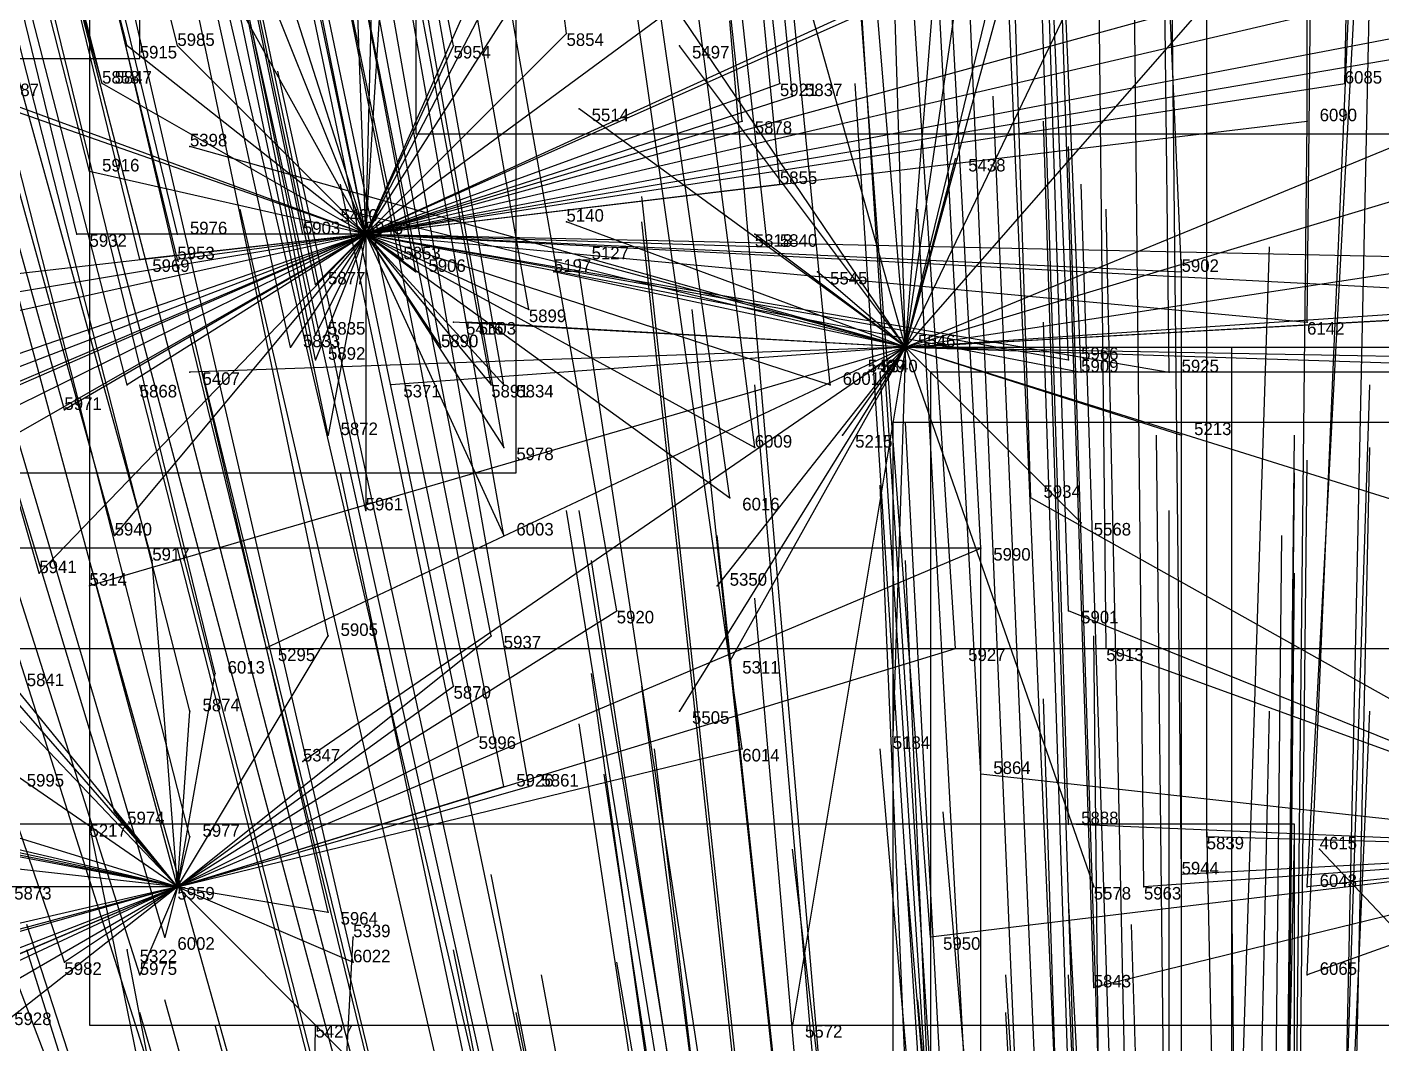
# Model space of a CAD drawing. Extents: x -0.5 to 0.59, y -0.5 to 0.59.
# Drawn here: x -0.094 to 0.014, y 0.2765 to 0.3575 of the extents above; entities that cross this region are included whole.
import ezdxf

# ---------------------------------------------------------------- set-up
doc = ezdxf.new("R2010")
doc.units = 0
for name, color, linetype in [('Clients', 3, 'CONTINUOUS'), ('Facilities', 3, 'CONTINUOUS'), ('Facilities_lines', 3, 'CONTINUOUS'), ('Min_max_boxes', 1, 'CONTINUOUS'), ('Normals', 1, 'CONTINUOUS'), ('Source_points', 5, 'CONTINUOUS'), ('Text', 3, 'CONTINUOUS')]:
    doc.layers.add(name, color=color, linetype=linetype)

msp = doc.modelspace()

# ---------------------------------------------------------------- linework, layer by layer
at = {"layer": 'Clients', "color": 5}
for p in [(-0.051, 0.357, -0.901), (-0.086, 0.356, -0.915), (-0.082, 0.356, -0.914), (-0.06, 0.356, -0.903), (-0.042, 0.356, -1.25), (-0.088, 0.353, -0.91), (-0.088, 0.353, -0.911), (-0.034, 0.353, -0.886), (0.011, 0.353, -0.884), (-0.033, 0.352, -0.884), (-0.05, 0.351, -1.25), (-0.037, 0.35, -0.88), (0.008, 0.35, -0.876), (-0.081, 0.348, -1.25), (-0.02, 0.347, -1.25), (-0.089, 0.346, -0.894), (-0.034, 0.345, -0.868), (-0.069, 0.343, -1.25), (-0.051, 0.342, -1.25), (-0.09, 0.341, -0.88), (-0.082, 0.341, -0.878), (-0.072, 0.341, -0.871), (-0.036, 0.341, -1.25), (-0.035, 0.34, -0.855), (-0.085, 0.339, -0.873), (-0.082, 0.339, -0.873), (-0.064, 0.339, -0.863), (-0.05, 0.339, -1.25), (-0.063, 0.338, -0.86), (-0.052, 0.338, -1.25), (-0.031, 0.338, -1.25), (-0.002, 0.338, -0.845), (-0.071, 0.337, -0.862), (-0.054, 0.335, -0.848), (-0.06, 0.334, -1.25), (-0.059, 0.334, -1.25), (0.008, 0.334, -0.834), (-0.071, 0.333, -0.852), (-0.073, 0.332, -0.851), (-0.061, 0.332, -0.844), (-0.071, 0.331, -0.847), (-0.011, 0.331, -0.828), (-0.081, 0.33, -1.25), (-0.027, 0.33, -1.25), (-0.026, 0.33, -1.25), (-0.01, 0.33, -0.826), (-0.003, 0.33, -0.825), (-0.086, 0.329, -0.849), (-0.065, 0.329, -1.25), (-0.057, 0.329, -0.835), (-0.056, 0.329, -0.833), (-0.03, 0.329, -0.826), (-0.091, 0.327, -0.85), (-0.07, 0.325, -0.832), (-0.029, 0.325, -1.25), (-0.002, 0.325, -1.25), (-0.056, 0.324, -0.821), (-0.036, 0.324, -0.815), (-0.038, 0.32, -0.805), (-0.014, 0.32, -0.801), (-0.067, 0.319, -0.816), (-0.01, 0.318, -1.25), (-0.087, 0.317, -0.823), (-0.056, 0.317, -0.805), (-0.018, 0.316, -0.79), (-0.084, 0.315, -0.816), (-0.093, 0.314, -0.82), (-0.089, 0.313, -1.25), (-0.039, 0.313, -1.25), (-0.047, 0.311, -0.786), (-0.011, 0.311, -0.777), (-0.07, 0.309, -0.793), (-0.057, 0.309, -0.785), (-0.075, 0.308, -1.25), (-0.02, 0.308, -0.771), (-0.008, 0.308, -0.77), (-0.038, 0.307, -1.25), (-0.079, 0.306, -0.791), (-0.06, 0.305, -0.777), (-0.081, 0.303, -0.785), (-0.042, 0.303, -1.25), (-0.058, 0.301, -0.767), (-0.025, 0.301, -1.25), (-0.072, 0.299, -1.25), (-0.037, 0.3, -0.755), (-0.018, 0.298, -0.748), (-0.056, 0.297, -0.756), (-0.054, 0.297, -0.755), (-0.087, 0.295, -0.768), (-0.089, 0.294, -1.25), (-0.011, 0.294, -0.736), (-0.081, 0.293, -0.76), (0, 0.293, -0.732), (0.009, 0.292, -1.25), (-0.002, 0.29, -0.725), (-0.009, 0.289, -1.25), (-0.005, 0.289, -0.722), (0.008, 0.289, -0.724), (-0.07, 0.287, -0.738), (-0.083, 0.285, -0.741), (-0.068, 0.285, -1.25), (-0.022, 0.285, -0.714), (-0.086, 0.284, -1.25), (-0.091, 0.283, -0.743), (-0.068, 0.283, -0.728), (-0.085, 0.282, -0.737), (0.008, 0.282, -0.706), (-0.009, 0.281, -0.703), (-0.071, 0.278, -1.25), (-0.033, 0.278, -1.25)]:
    msp.add_point(p, dxfattribs=at)
at = {"layer": 'Facilities', "color": 3}
for p in [(-0.067, 0.341, -0.87), (-0.024, 0.332, -1.25), (-0.082, 0.289, -0.751)]:
    msp.add_point(p, dxfattribs=at)
at = {"layer": 'Facilities_lines', "color": 3}
for p, q in [((-0.024, 0.332, -1.25), (-0.026, 0.397, -1.25)), ((-0.024, 0.332, -1.25), (-0.019, 0.394, -1.25)), ((-0.024, 0.332, -1.25), (-0.04, 0.389, -1.25)), ((-0.024, 0.332, -1.25), (-0.001, 0.38, -1.25)), ((-0.067, 0.341, -0.87), (-0.066, 0.379, -0.961)), ((-0.067, 0.341, -0.87), (-0.065, 0.372, -0.945)), ((-0.024, 0.332, -1.25), (-0.013, 0.372, -1.25)), ((-0.067, 0.341, -0.87), (-0.073, 0.371, -0.946)), ((-0.067, 0.341, -0.87), (-0.068, 0.369, -0.937)), ((-0.067, 0.341, -0.87), (-0.029, 0.369, -0.925)), ((-0.024, 0.332, -1.25), (-0.015, 0.369, -1.25)), ((-0.067, 0.341, -0.87), (-0.082, 0.368, -0.943)), ((-0.024, 0.332, -1.25), (-0.027, 0.368, -1.25)), ((-0.067, 0.341, -0.87), (-0.051, 0.366, -0.924)), ((-0.024, 0.332, -1.25), (-0.047, 0.366, -1.25)), ((-0.024, 0.332, -1.25), (-0.019, 0.366, -1.25)), ((-0.067, 0.341, -0.87), (-0.055, 0.364, -0.921)), ((-0.024, 0.332, -1.25), (0.004, 0.364, -1.25)), ((-0.067, 0.341, -0.87), (-0.074, 0.363, -0.927)), ((-0.067, 0.341, -0.87), (0.013, 0.363, -0.909)), ((-0.067, 0.341, -0.87), (-0.021, 0.362, -0.908)), ((-0.067, 0.341, -0.87), (-0.075, 0.361, -0.922)), ((-0.067, 0.341, -0.87), (-0.022, 0.361, -0.904)), ((-0.067, 0.341, -0.87), (0.019, 0.361, -0.903)), ((-0.067, 0.341, -0.87), (-0.059, 0.359, -0.909)), ((-0.067, 0.341, -0.87), (0.022, 0.358, -0.897)), ((-0.067, 0.341, -0.87), (-0.051, 0.357, -0.901)), ((-0.067, 0.341, -0.87), (-0.086, 0.356, -0.915)), ((-0.067, 0.341, -0.87), (-0.082, 0.356, -0.914)), ((-0.067, 0.341, -0.87), (-0.06, 0.356, -0.903)), ((-0.067, 0.341, -0.87), (0.021, 0.356, -0.891)), ((-0.024, 0.332, -1.25), (-0.042, 0.356, -1.25)), ((-0.067, 0.341, -0.87), (-0.107, 0.355, -0.927)), ((-0.067, 0.341, -0.87), (-0.088, 0.353, -0.91)), ((-0.067, 0.341, -0.87), (-0.088, 0.353, -0.911)), ((-0.067, 0.341, -0.87), (-0.034, 0.353, -0.886)), ((-0.067, 0.341, -0.87), (0.011, 0.353, -0.884)), ((-0.024, 0.332, -1.25), (0.027, 0.353, -1.25)), ((-0.024, 0.332, -1.25), (0.046, 0.353, -1.25)), ((-0.067, 0.341, -0.87), (-0.097, 0.352, -0.913)), ((-0.067, 0.341, -0.87), (-0.033, 0.352, -0.884)), ((-0.024, 0.332, -1.25), (-0.05, 0.351, -1.25)), ((-0.067, 0.341, -0.87), (-0.037, 0.35, -0.88)), ((-0.067, 0.341, -0.87), (0.008, 0.35, -0.876)), ((-0.024, 0.332, -1.25), (-0.081, 0.348, -1.25)), ((-0.024, 0.332, -1.25), (-0.02, 0.347, -1.25)), ((-0.067, 0.341, -0.87), (-0.089, 0.346, -0.894)), ((-0.067, 0.341, -0.87), (-0.034, 0.345, -0.868)), ((-0.024, 0.332, -1.25), (-0.069, 0.343, -1.25)), ((-0.024, 0.332, -1.25), (-0.051, 0.342, -1.25)), ((-0.067, 0.341, -0.87), (-0.135, 0.326, -0.882)), ((-0.067, 0.341, -0.87), (-0.134, 0.308, -0.84)), ((-0.067, 0.341, -0.87), (-0.133, 0.33, -0.889)), ((-0.067, 0.341, -0.87), (-0.125, 0.321, -0.862)), ((-0.067, 0.341, -0.87), (-0.114, 0.321, -0.853)), ((-0.067, 0.341, -0.87), (-0.113, 0.321, -0.851)), ((-0.067, 0.341, -0.87), (-0.102, 0.337, -0.881)), ((-0.067, 0.341, -0.87), (-0.102, 0.321, -0.843)), ((-0.067, 0.341, -0.87), (-0.101, 0.328, -0.858)), ((-0.067, 0.341, -0.87), (-0.093, 0.314, -0.82)), ((-0.067, 0.341, -0.87), (-0.091, 0.327, -0.85)), ((-0.067, 0.341, -0.87), (-0.09, 0.341, -0.88)), ((-0.067, 0.341, -0.87), (-0.087, 0.317, -0.823)), ((-0.067, 0.341, -0.87), (-0.086, 0.329, -0.849)), ((-0.067, 0.341, -0.87), (-0.085, 0.339, -0.873)), ((-0.067, 0.341, -0.87), (-0.082, 0.339, -0.873)), ((-0.067, 0.341, -0.87), (-0.082, 0.341, -0.878)), ((-0.067, 0.341, -0.87), (-0.073, 0.332, -0.851)), ((-0.067, 0.341, -0.87), (-0.072, 0.341, -0.871)), ((-0.067, 0.341, -0.87), (-0.071, 0.333, -0.852)), ((-0.067, 0.341, -0.87), (-0.071, 0.337, -0.862)), ((-0.067, 0.341, -0.87), (-0.071, 0.331, -0.847)), ((-0.067, 0.341, -0.87), (-0.07, 0.325, -0.832)), ((-0.067, 0.341, -0.87), (-0.056, 0.329, -0.833)), ((-0.067, 0.341, -0.87), (-0.035, 0.34, -0.855)), ((-0.067, 0.341, -0.87), (-0.064, 0.339, -0.863)), ((-0.067, 0.341, -0.87), (-0.061, 0.332, -0.844)), ((-0.067, 0.341, -0.87), (-0.057, 0.329, -0.835)), ((-0.067, 0.341, -0.87), (-0.054, 0.335, -0.848)), ((-0.067, 0.341, -0.87), (-0.002, 0.338, -0.845)), ((-0.067, 0.341, -0.87), (-0.01, 0.33, -0.826)), ((-0.067, 0.341, -0.87), (-0.003, 0.33, -0.825)), ((-0.067, 0.341, -0.87), (-0.063, 0.338, -0.86)), ((-0.067, 0.341, -0.87), (-0.067, 0.319, -0.816)), ((-0.067, 0.341, -0.87), (-0.011, 0.331, -0.828)), ((-0.067, 0.341, -0.87), (-0.056, 0.324, -0.821)), ((-0.067, 0.341, -0.87), (-0.03, 0.329, -0.826)), ((-0.067, 0.341, -0.87), (-0.056, 0.317, -0.805)), ((-0.067, 0.341, -0.87), (-0.036, 0.324, -0.815)), ((-0.067, 0.341, -0.87), (-0.038, 0.32, -0.805)), ((-0.067, 0.341, -0.87), (0.025, 0.339, -0.849)), ((-0.067, 0.341, -0.87), (0.008, 0.334, -0.834)), ((-0.067, 0.341, -0.87), (0.029, 0.336, -0.843)), ((-0.024, 0.332, -1.25), (-0.036, 0.341, -1.25)), ((-0.024, 0.332, -1.25), (-0.05, 0.339, -1.25)), ((-0.024, 0.332, -1.25), (0.022, 0.339, -1.25)), ((-0.024, 0.332, -1.25), (-0.052, 0.338, -1.25)), ((-0.024, 0.332, -1.25), (-0.031, 0.338, -1.25)), ((-0.024, 0.332, -1.25), (0.065, 0.337, -1.25)), ((-0.024, 0.332, -1.25), (0.035, 0.336, -1.25)), ((-0.024, 0.332, -1.25), (0.03, 0.335, -1.25)), ((-0.024, 0.332, -1.25), (-0.06, 0.334, -1.25)), ((-0.024, 0.332, -1.25), (-0.059, 0.334, -1.25)), ((-0.024, 0.332, -1.25), (-0.089, 0.313, -1.25)), ((-0.024, 0.332, -1.25), (-0.081, 0.33, -1.25)), ((-0.024, 0.332, -1.25), (-0.075, 0.308, -1.25)), ((-0.024, 0.332, -1.25), (-0.072, 0.299, -1.25)), ((-0.024, 0.332, -1.25), (-0.065, 0.329, -1.25)), ((-0.024, 0.332, -1.25), (-0.042, 0.303, -1.25)), ((-0.024, 0.332, -1.25), (-0.039, 0.313, -1.25)), ((-0.024, 0.332, -1.25), (-0.038, 0.307, -1.25)), ((-0.024, 0.332, -1.25), (-0.033, 0.278, -1.25)), ((-0.024, 0.332, -1.25), (-0.029, 0.325, -1.25)), ((-0.024, 0.332, -1.25), (-0.027, 0.33, -1.25)), ((-0.024, 0.332, -1.25), (-0.026, 0.33, -1.25)), ((-0.024, 0.332, -1.25), (-0.025, 0.301, -1.25)), ((-0.024, 0.332, -1.25), (0.024, 0.317, -1.25)), ((-0.024, 0.332, -1.25), (0.053, 0.332, -1.25)), ((-0.024, 0.332, -1.25), (0.031, 0.331, -1.25)), ((-0.024, 0.332, -1.25), (0.038, 0.33, -1.25)), ((-0.024, 0.332, -1.25), (-0.002, 0.325, -1.25)), ((-0.024, 0.332, -1.25), (-0.01, 0.318, -1.25)), ((-0.024, 0.332, -1.25), (-0.009, 0.289, -1.25)), ((0.036, 0.292, -0.736), (-0.014, 0.32, -0.801)), ((-0.082, 0.289, -0.751), (-0.018, 0.316, -0.79)), ((-0.082, 0.289, -0.751), (-0.084, 0.315, -0.816)), ((-0.082, 0.289, -0.751), (-0.102, 0.312, -0.82)), ((-0.082, 0.289, -0.751), (-0.047, 0.311, -0.786)), ((0.036, 0.292, -0.736), (-0.011, 0.311, -0.777)), ((-0.082, 0.289, -0.751), (-0.101, 0.309, -0.812)), ((-0.082, 0.289, -0.751), (-0.07, 0.309, -0.793)), ((-0.082, 0.289, -0.751), (-0.057, 0.309, -0.785)), ((-0.082, 0.289, -0.751), (-0.02, 0.308, -0.771)), ((0.036, 0.292, -0.736), (-0.008, 0.308, -0.77)), ((-0.082, 0.289, -0.751), (-0.079, 0.306, -0.791)), ((-0.082, 0.289, -0.751), (-0.095, 0.305, -0.799)), ((-0.082, 0.289, -0.751), (-0.06, 0.305, -0.777)), ((-0.082, 0.289, -0.751), (-0.081, 0.303, -0.785)), ((-0.082, 0.289, -0.751), (-0.058, 0.301, -0.767)), ((-0.082, 0.289, -0.751), (-0.037, 0.3, -0.755)), ((-0.082, 0.289, -0.751), (-0.095, 0.298, -0.782)), ((0.036, 0.292, -0.736), (-0.018, 0.298, -0.748)), ((-0.082, 0.289, -0.751), (-0.119, 0.297, -0.8)), ((-0.082, 0.289, -0.751), (-0.108, 0.297, -0.791)), ((-0.082, 0.289, -0.751), (-0.054, 0.297, -0.755)), ((-0.082, 0.289, -0.751), (-0.056, 0.297, -0.756)), ((-0.082, 0.289, -0.751), (-0.112, 0.296, -0.79)), ((-0.082, 0.289, -0.751), (-0.112, 0.295, -0.788)), ((-0.082, 0.289, -0.751), (-0.087, 0.295, -0.768)), ((-0.072, 0.211, -1.25), (-0.089, 0.294, -1.25)), ((0.036, 0.292, -0.736), (-0.011, 0.294, -0.736)), ((-0.082, 0.289, -0.751), (-0.103, 0.293, -0.776)), ((-0.082, 0.289, -0.751), (-0.081, 0.293, -0.76)), ((0.036, 0.292, -0.736), (0, 0.293, -0.732)), ((0.036, 0.292, -0.736), (-0.022, 0.285, -0.714)), ((0.036, 0.292, -0.736), (-0.009, 0.281, -0.703)), ((0.036, 0.292, -0.736), (-0.005, 0.289, -0.722)), ((0.036, 0.292, -0.736), (-0.002, 0.29, -0.725)), ((0.036, 0.292, -0.736), (0.008, 0.289, -0.724)), ((0.036, 0.292, -0.736), (0.008, 0.282, -0.706)), ((0.042, 0.257, -1.25), (0.009, 0.292, -1.25)), ((-0.082, 0.289, -0.751), (-0.1, 0.291, -0.769)), ((-0.082, 0.289, -0.751), (-0.152, 0.262, -0.757)), ((-0.082, 0.289, -0.751), (-0.129, 0.269, -0.746)), ((-0.082, 0.289, -0.751), (-0.127, 0.27, -0.745)), ((-0.082, 0.289, -0.751), (-0.127, 0.277, -0.762)), ((-0.082, 0.289, -0.751), (-0.125, 0.269, -0.741)), ((-0.082, 0.289, -0.751), (-0.121, 0.278, -0.758)), ((-0.082, 0.289, -0.751), (-0.108, 0.283, -0.759)), ((-0.082, 0.289, -0.751), (-0.101, 0.278, -0.74)), ((-0.082, 0.289, -0.751), (-0.096, 0.289, -0.76)), ((-0.082, 0.289, -0.751), (-0.096, 0.278, -0.735)), ((-0.082, 0.289, -0.751), (-0.091, 0.283, -0.743)), ((-0.082, 0.289, -0.751), (-0.085, 0.282, -0.737)), ((-0.082, 0.289, -0.751), (-0.083, 0.285, -0.741)), ((-0.082, 0.289, -0.751), (-0.068, 0.275, -0.707)), ((-0.082, 0.289, -0.751), (-0.07, 0.287, -0.738)), ((-0.082, 0.289, -0.751), (-0.068, 0.283, -0.728)), ((-0.072, 0.211, -1.25), (-0.068, 0.285, -1.25)), ((-0.072, 0.211, -1.25), (-0.086, 0.284, -1.25)), ((-0.072, 0.211, -1.25), (-0.071, 0.278, -1.25))]:
    msp.add_line(p, q, dxfattribs=at)
at = {"layer": 'Min_max_boxes', "color": 1}
for p, q in [((-0.085, 0.355, -1.153), (-0.085, 0.438, -1.153)), ((-0.085, 0.355, -1.041), (-0.085, 0.438, -1.041)), ((-0.063, 0.404, -1.017), (-0.063, 0.349, -1.017)), ((-0.063, 0.404, -0.896), (-0.063, 0.349, -0.896)), ((-0.089, 0.397, -1.25), (-0.089, 0.278, -1.25)), ((-0.089, 0.397, -1.25), (-0.089, 0.278, -1.25)), ((-0.055, 0.322, -1.074), (-0.055, 0.397, -1.074)), ((-0.055, 0.322, -0.939), (-0.055, 0.397, -0.939)), ((-0.249, 0.355, -1.153), (-0.085, 0.355, -1.153)), ((-0.249, 0.355, -1.041), (-0.085, 0.355, -1.041)), ((-0.085, 0.355, -1.153), (-0.085, 0.355, -1.041)), ((-0.063, 0.349, -1.017), (0.138, 0.349, -1.017)), ((-0.063, 0.349, -0.896), (0.138, 0.349, -0.896)), ((-0.063, 0.349, -1.017), (-0.063, 0.349, -0.896)), ((0.113, 0.33, -0.831), (-0.022, 0.33, -0.831)), ((-0.022, 0.33, -0.831), (-0.022, 0.265, -0.831)), ((0.113, 0.33, -0.671), (-0.022, 0.33, -0.671)), ((-0.022, 0.33, -0.671), (-0.022, 0.265, -0.671)), ((-0.022, 0.33, -0.831), (-0.022, 0.33, -0.671)), ((0.095, 0.326, -1.25), (-0.025, 0.326, -1.25)), ((-0.025, 0.326, -1.25), (-0.025, 0.163, -1.25)), ((0.095, 0.326, -1.25), (-0.025, 0.326, -1.25)), ((-0.025, 0.326, -1.25), (-0.025, 0.163, -1.25)), ((-0.025, 0.326, -1.25), (-0.025, 0.326, -1.25)), ((-0.24, 0.322, -1.074), (-0.055, 0.322, -1.074)), ((-0.24, 0.322, -0.939), (-0.055, 0.322, -0.939)), ((-0.055, 0.322, -1.074), (-0.055, 0.322, -0.939)), ((-0.018, 0.316, -0.82), (-0.152, 0.316, -0.82)), ((-0.018, 0.316, -0.707), (-0.152, 0.316, -0.707)), ((-0.018, 0.262, -0.82), (-0.018, 0.316, -0.82)), ((-0.018, 0.262, -0.707), (-0.018, 0.316, -0.707)), ((-0.018, 0.316, -0.82), (-0.018, 0.316, -0.707)), ((-0.135, 0.308, -0.961), (0.029, 0.308, -0.961)), ((-0.135, 0.308, -0.805), (0.029, 0.308, -0.805)), ((0.007, 0.294, -1.25), (-0.144, 0.294, -1.25)), ((0.007, 0.294, -1.25), (-0.144, 0.294, -1.25)), ((0.007, 0.124, -1.25), (0.007, 0.294, -1.25)), ((0.007, 0.124, -1.25), (0.007, 0.294, -1.25)), ((0.007, 0.294, -1.25), (0.007, 0.294, -1.25)), ((-0.089, 0.278, -1.25), (0.065, 0.278, -1.25)), ((-0.089, 0.278, -1.25), (0.065, 0.278, -1.25)), ((-0.089, 0.278, -1.25), (-0.089, 0.278, -1.25))]:
    msp.add_line(p, q, dxfattribs=at)
at = {"layer": 'Normals', "color": 1}
for p, q in [((-0.051, 0.357, -0.901), (-0.063, 0.449, -0.863)), ((-0.082, 0.356, -0.914), (-0.104, 0.447, -0.877)), ((-0.06, 0.356, -0.903), (-0.078, 0.447, -0.866)), ((-0.086, 0.356, -0.915), (-0.109, 0.446, -0.878)), ((0.011, 0.353, -0.884), (0.013, 0.446, -0.847)), ((-0.034, 0.353, -0.886), (-0.044, 0.445, -0.85)), ((-0.033, 0.352, -0.884), (-0.042, 0.445, -0.847)), ((-0.088, 0.353, -0.91), (-0.111, 0.444, -0.874)), ((0.008, 0.35, -0.876), (0.008, 0.444, -0.84)), ((-0.088, 0.353, -0.911), (-0.113, 0.443, -0.874)), ((-0.037, 0.35, -0.88), (-0.047, 0.443, -0.843)), ((-0.034, 0.345, -0.868), (-0.043, 0.438, -0.831)), ((-0.089, 0.346, -0.894), (-0.112, 0.436, -0.857)), ((-0.082, 0.341, -0.878), (-0.104, 0.432, -0.841)), ((-0.072, 0.341, -0.871), (-0.091, 0.432, -0.834)), ((-0.067, 0.341, -0.87), (-0.086, 0.432, -0.833)), ((-0.035, 0.34, -0.855), (-0.045, 0.432, -0.817)), ((-0.09, 0.341, -0.88), (-0.112, 0.431, -0.844)), ((-0.082, 0.339, -0.873), (-0.104, 0.43, -0.836)), ((-0.064, 0.339, -0.863), (-0.083, 0.43, -0.826)), ((-0.002, 0.338, -0.845), (-0.006, 0.43, -0.807)), ((-0.085, 0.339, -0.873), (-0.107, 0.429, -0.836)), ((-0.063, 0.338, -0.86), (-0.08, 0.429, -0.822)), ((-0.071, 0.337, -0.862), (-0.09, 0.428, -0.824)), ((-0.054, 0.335, -0.848), (-0.07, 0.426, -0.81)), ((0.008, 0.334, -0.834), (0.009, 0.426, -0.797)), ((-0.071, 0.333, -0.852), (-0.09, 0.424, -0.815)), ((-0.011, 0.331, -0.828), (-0.015, 0.424, -0.791)), ((-0.073, 0.332, -0.851), (-0.093, 0.423, -0.814)), ((-0.061, 0.332, -0.844), (-0.078, 0.423, -0.806)), ((-0.01, 0.33, -0.826), (-0.014, 0.423, -0.788)), ((-0.003, 0.33, -0.825), (-0.004, 0.423, -0.788)), ((-0.071, 0.331, -0.847), (-0.089, 0.422, -0.81)), ((-0.03, 0.329, -0.826), (-0.039, 0.421, -0.789)), ((-0.057, 0.329, -0.835), (-0.074, 0.42, -0.797)), ((-0.056, 0.329, -0.833), (-0.072, 0.42, -0.796)), ((-0.086, 0.329, -0.849), (-0.109, 0.418, -0.812)), ((-0.091, 0.327, -0.85), (-0.116, 0.417, -0.812)), ((-0.07, 0.325, -0.832), (-0.089, 0.416, -0.794)), ((-0.036, 0.324, -0.815), (-0.048, 0.416, -0.778)), ((-0.056, 0.324, -0.821), (-0.072, 0.415, -0.784)), ((-0.014, 0.32, -0.801), (-0.017, 0.413, -0.764)), ((-0.038, 0.32, -0.805), (-0.051, 0.411, -0.767)), ((-0.067, 0.319, -0.816), (-0.086, 0.41, -0.778)), ((-0.056, 0.317, -0.805), (-0.072, 0.408, -0.767)), ((-0.018, 0.316, -0.79), (-0.023, 0.409, -0.754)), ((-0.087, 0.317, -0.823), (-0.112, 0.407, -0.785)), ((-0.084, 0.315, -0.816), (-0.109, 0.405, -0.779)), ((-0.093, 0.314, -0.82), (-0.119, 0.404, -0.783)), ((-0.011, 0.311, -0.777), (-0.014, 0.404, -0.74)), ((-0.047, 0.311, -0.786), (-0.063, 0.402, -0.748)), ((-0.07, 0.309, -0.793), (-0.089, 0.4, -0.755)), ((-0.057, 0.309, -0.785), (-0.075, 0.4, -0.748)), ((-0.02, 0.308, -0.771), (-0.026, 0.4, -0.734)), ((-0.008, 0.308, -0.77), (-0.009, 0.4, -0.732)), ((-0.079, 0.306, -0.791), (-0.101, 0.396, -0.753)), ((-0.06, 0.305, -0.777), (-0.079, 0.396, -0.74)), ((-0.081, 0.303, -0.785), (-0.104, 0.393, -0.748)), ((-0.058, 0.301, -0.767), (-0.077, 0.392, -0.729)), ((-0.037, 0.3, -0.755), (-0.05, 0.391, -0.716)), ((-0.018, 0.298, -0.748), (-0.023, 0.391, -0.71)), ((-0.056, 0.297, -0.756), (-0.074, 0.388, -0.718)), ((-0.054, 0.297, -0.755), (-0.07, 0.388, -0.717)), ((-0.011, 0.294, -0.736), (-0.014, 0.387, -0.698)), ((0, 0.293, -0.732), (0, 0.385, -0.694)), ((-0.087, 0.295, -0.768), (-0.114, 0.384, -0.731)), ((-0.081, 0.293, -0.76), (-0.104, 0.383, -0.723)), ((-0.002, 0.29, -0.725), (-0.003, 0.383, -0.688)), ((-0.005, 0.289, -0.722), (-0.006, 0.382, -0.685)), ((0.008, 0.289, -0.724), (0.013, 0.382, -0.687)), ((-0.082, 0.289, -0.751), (-0.106, 0.378, -0.713)), ((-0.022, 0.285, -0.714), (-0.029, 0.378, -0.678)), ((-0.07, 0.287, -0.738), (-0.091, 0.377, -0.7)), ((0.008, 0.282, -0.706), (0.012, 0.375, -0.668)), ((-0.068, 0.283, -0.728), (-0.089, 0.374, -0.69)), ((-0.009, 0.281, -0.703), (-0.012, 0.374, -0.666)), ((-0.083, 0.285, -0.741), (-0.109, 0.373, -0.703)), ((-0.091, 0.283, -0.743), (-0.121, 0.371, -0.705)), ((-0.085, 0.282, -0.737), (-0.113, 0.37, -0.699)), ((-0.022, 0.274, -0.686), (-0.028, 0.367, -0.65)), ((-0.012, 0.272, -0.68), (-0.016, 0.365, -0.643)), ((-0.068, 0.275, -0.707), (-0.091, 0.364, -0.669)), ((-0.015, 0.269, -0.673), (-0.019, 0.362, -0.636)), ((0.011, 0.268, -0.671), (0.013, 0.361, -0.634)), ((-0.057, 0.269, -0.686), (-0.078, 0.359, -0.649)), ((-0.03, 0.265, -0.666), (-0.038, 0.358, -0.63)), ((-0.056, 0.267, -0.681), (-0.076, 0.357, -0.644)), ((-0.042, 0.356, -1.25), (-0.042, 0.356, -1.15)), ((-0.09, 0.269, -0.709), (-0.123, 0.355, -0.671)), ((-0.054, 0.263, -0.672), (-0.074, 0.354, -0.635)), ((-0.022, 0.26, -0.653), (-0.028, 0.353, -0.617)), ((-0.013, 0.259, -0.648), (-0.017, 0.352, -0.611)), ((-0.05, 0.351, -1.25), (-0.05, 0.351, -1.15)), ((-0.01, 0.257, -0.643), (-0.013, 0.35, -0.607)), ((0.007, 0.257, -0.642), (0.008, 0.35, -0.605)), ((-0.081, 0.348, -1.25), (-0.081, 0.348, -1.15)), ((-0.008, 0.255, -0.637), (-0.011, 0.348, -0.6)), ((-0.02, 0.347, -1.25), (-0.02, 0.347, -1.15)), ((-0.05, 0.254, -0.648), (-0.069, 0.345, -0.611)), ((-0.007, 0.252, -0.63), (-0.01, 0.345, -0.594)), ((-0.035, 0.252, -0.637), (-0.045, 0.344, -0.599)), ((-0.078, 0.255, -0.667), (-0.106, 0.343, -0.629)), ((-0.056, 0.252, -0.645), (-0.077, 0.343, -0.609)), ((-0.069, 0.343, -1.25), (-0.069, 0.343, -1.15)), ((-0.018, 0.251, -0.628), (-0.023, 0.343, -0.591)), ((-0.006, 0.25, -0.624), (-0.008, 0.343, -0.588)), ((-0.051, 0.342, -1.25), (-0.051, 0.342, -1.15)), ((-0.035, 0.25, -0.63), (-0.045, 0.342, -0.593)), ((-0.063, 0.251, -0.647), (-0.087, 0.341, -0.61)), ((-0.036, 0.341, -1.25), (-0.036, 0.341, -1.15)), ((0.002, 0.247, -0.617), (0.005, 0.34, -0.58)), ((-0.05, 0.339, -1.25), (-0.05, 0.339, -1.15)), ((-0.002, 0.246, -0.614), (-0.002, 0.339, -0.577)), ((-0.052, 0.338, -1.25), (-0.052, 0.338, -1.15)), ((-0.036, 0.246, -0.622), (-0.05, 0.338, -0.585)), ((-0.031, 0.338, -1.25), (-0.031, 0.338, -1.15)), ((-0.031, 0.242, -0.611), (-0.041, 0.335, -0.574)), ((-0.06, 0.334, -1.25), (-0.06, 0.334, -1.15)), ((-0.059, 0.334, -1.25), (-0.059, 0.334, -1.15)), ((-0.01, 0.242, -0.605), (-0.013, 0.334, -0.568)), ((-0.059, 0.243, -0.626), (-0.081, 0.333, -0.588)), ((-0.024, 0.332, -1.25), (-0.024, 0.332, -1.15)), ((0.002, 0.239, -0.597), (0.002, 0.332, -0.56)), ((-0.081, 0.33, -1.25), (-0.081, 0.33, -1.15)), ((-0.058, 0.24, -0.617), (-0.08, 0.33, -0.581)), ((-0.027, 0.33, -1.25), (-0.027, 0.33, -1.15)), ((-0.026, 0.33, -1.25), (-0.026, 0.33, -1.15)), ((-0.02, 0.237, -0.595), (-0.026, 0.33, -0.558)), ((-0.062, 0.239, -0.617), (-0.085, 0.329, -0.58)), ((-0.065, 0.329, -1.25), (-0.065, 0.329, -1.15)), ((-0.028, 0.236, -0.595), (-0.036, 0.329, -0.558)), ((0.01, 0.237, -0.592), (0.013, 0.329, -0.555)), ((-0.019, 0.233, -0.585), (-0.024, 0.326, -0.547)), ((-0.029, 0.325, -1.25), (-0.029, 0.325, -1.15)), ((-0.003, 0.232, -0.58), (-0.004, 0.325, -0.542)), ((-0.002, 0.325, -1.25), (-0.002, 0.325, -1.15)), ((0.006, 0.232, -0.581), (0.007, 0.325, -0.543)), ((0.011, 0.231, -0.579), (0.013, 0.324, -0.541)), ((0.007, 0.23, -0.575), (0.008, 0.323, -0.537)), ((-0.05, 0.232, -0.592), (-0.069, 0.322, -0.554)), ((0.006, 0.229, -0.574), (0.007, 0.322, -0.536)), ((-0.022, 0.228, -0.573), (-0.026, 0.321, -0.536)), ((-0.036, 0.227, -0.576), (-0.051, 0.319, -0.539)), ((-0.035, 0.227, -0.575), (-0.05, 0.319, -0.539)), ((-0.003, 0.226, -0.566), (-0.003, 0.319, -0.528)), ((-0.01, 0.318, -1.25), (-0.01, 0.318, -1.15)), ((-0.029, 0.224, -0.565), (-0.039, 0.317, -0.528)), ((0.005, 0.225, -0.562), (0.006, 0.317, -0.524)), ((-0.059, 0.226, -0.584), (-0.082, 0.316, -0.547)), ((-0.064, 0.226, -0.587), (-0.089, 0.315, -0.55)), ((-0.035, 0.224, -0.566), (-0.049, 0.315, -0.528)), ((-0.02, 0.222, -0.558), (-0.024, 0.315, -0.521)), ((0.006, 0.222, -0.555), (0.007, 0.314, -0.517)), ((-0.089, 0.313, -1.25), (-0.089, 0.313, -1.15)), ((-0.039, 0.313, -1.25), (-0.039, 0.313, -1.15)), ((-0.028, 0.22, -0.555), (-0.036, 0.312, -0.517)), ((-0.008, 0.216, -0.541), (-0.009, 0.309, -0.504)), ((-0.075, 0.308, -1.25), (-0.075, 0.308, -1.15)), ((-0.038, 0.307, -1.25), (-0.038, 0.307, -1.15)), ((-0.036, 0.214, -0.543), (-0.049, 0.306, -0.506)), ((-0.033, 0.213, -0.538), (-0.045, 0.305, -0.501)), ((-0.01, 0.211, -0.529), (-0.013, 0.304, -0.492)), ((-0.042, 0.303, -1.25), (-0.042, 0.303, -1.15)), ((0.003, 0.21, -0.526), (0.005, 0.303, -0.489)), ((0.009, 0.21, -0.526), (0.013, 0.303, -0.489)), ((-0.036, 0.21, -0.532), (-0.05, 0.302, -0.495)), ((-0.025, 0.301, -1.25), (-0.025, 0.301, -1.15)), ((-0.072, 0.299, -1.25), (-0.072, 0.299, -1.15)), ((-0.033, 0.208, -0.527), (-0.044, 0.3, -0.489)), ((-0.018, 0.207, -0.52), (-0.026, 0.3, -0.483)), ((-0.034, 0.206, -0.522), (-0.048, 0.298, -0.485)), ((-0.013, 0.203, -0.507), (-0.021, 0.295, -0.47)), ((-0.089, 0.294, -1.25), (-0.089, 0.294, -1.15)), ((0.002, 0.201, -0.503), (0, 0.294, -0.467)), ((0.005, 0.2, -0.501), (0.007, 0.293, -0.463)), ((-0.022, 0.2, -0.502), (-0.033, 0.292, -0.465)), ((0.009, 0.292, -1.25), (0.009, 0.292, -1.15)), ((-0.016, 0.198, -0.497), (-0.024, 0.291, -0.46)), ((-0.039, 0.199, -0.508), (-0.057, 0.29, -0.47)), ((-0.009, 0.289, -1.25), (-0.009, 0.289, -1.15)), ((0.003, 0.197, -0.492), (0.002, 0.289, -0.454)), ((-0.006, 0.195, -0.488), (-0.011, 0.288, -0.451)), ((-0.065, 0.197, -0.518), (-0.094, 0.286, -0.484)), ((-0.068, 0.285, -1.25), (-0.068, 0.285, -1.15)), ((-0.003, 0.194, -0.484), (-0.006, 0.286, -0.447)), ((-0.066, 0.195, -0.515), (-0.094, 0.284, -0.48)), ((-0.086, 0.284, -1.25), (-0.086, 0.284, -1.15)), ((-0.042, 0.193, -0.494), (-0.06, 0.284, -0.457)), ((-0.031, 0.191, -0.484), (-0.047, 0.283, -0.447)), ((-0.036, 0.191, -0.485), (-0.053, 0.282, -0.448)), ((-0.01, 0.19, -0.475), (-0.016, 0.282, -0.437)), ((-0.007, 0.19, -0.476), (-0.011, 0.282, -0.438)), ((-0.058, 0.191, -0.498), (-0.083, 0.28, -0.461)), ((-0.015, 0.188, -0.471), (-0.023, 0.28, -0.433)), ((-0.059, 0.19, -0.496), (-0.085, 0.279, -0.459)), ((-0.037, 0.188, -0.479), (-0.055, 0.279, -0.442)), ((-0.011, 0.186, -0.467), (-0.016, 0.279, -0.429)), ((-0.055, 0.189, -0.491), (-0.079, 0.278, -0.455)), ((-0.071, 0.278, -1.25), (-0.071, 0.278, -1.15)), ((-0.033, 0.278, -1.25), (-0.033, 0.278, -1.15))]:
    msp.add_line(p, q, dxfattribs=at)
at = {"layer": 'Source_points', "color": 5}
for p in [(-0.051, 0.357, -0.901), (-0.086, 0.356, -0.915), (-0.082, 0.356, -0.914), (-0.06, 0.356, -0.903), (-0.042, 0.356, -1.25), (-0.088, 0.353, -0.91), (-0.088, 0.353, -0.911), (-0.034, 0.353, -0.886), (0.011, 0.353, -0.884), (-0.033, 0.352, -0.884), (-0.05, 0.351, -1.25), (-0.037, 0.35, -0.88), (0.008, 0.35, -0.876), (-0.081, 0.348, -1.25), (-0.02, 0.347, -1.25), (-0.089, 0.346, -0.894), (-0.034, 0.345, -0.868), (-0.069, 0.343, -1.25), (-0.051, 0.342, -1.25), (-0.09, 0.341, -0.88), (-0.082, 0.341, -0.878), (-0.072, 0.341, -0.871), (-0.067, 0.341, -0.87), (-0.036, 0.341, -1.25), (-0.035, 0.34, -0.855), (-0.085, 0.339, -0.873), (-0.082, 0.339, -0.873), (-0.064, 0.339, -0.863), (-0.05, 0.339, -1.25), (-0.063, 0.338, -0.86), (-0.052, 0.338, -1.25), (-0.031, 0.338, -1.25), (-0.002, 0.338, -0.845), (-0.071, 0.337, -0.862), (-0.054, 0.335, -0.848), (-0.06, 0.334, -1.25), (-0.059, 0.334, -1.25), (0.008, 0.334, -0.834), (-0.071, 0.333, -0.852), (-0.073, 0.332, -0.851), (-0.061, 0.332, -0.844), (-0.024, 0.332, -1.25), (-0.071, 0.331, -0.847), (-0.011, 0.331, -0.828), (-0.081, 0.33, -1.25), (-0.027, 0.33, -1.25), (-0.026, 0.33, -1.25), (-0.01, 0.33, -0.826), (-0.003, 0.33, -0.825), (-0.086, 0.329, -0.849), (-0.065, 0.329, -1.25), (-0.057, 0.329, -0.835), (-0.056, 0.329, -0.833), (-0.03, 0.329, -0.826), (-0.091, 0.327, -0.85), (-0.07, 0.325, -0.832), (-0.029, 0.325, -1.25), (-0.002, 0.325, -1.25), (-0.056, 0.324, -0.821), (-0.036, 0.324, -0.815), (-0.038, 0.32, -0.805), (-0.014, 0.32, -0.801), (-0.067, 0.319, -0.816), (-0.01, 0.318, -1.25), (-0.087, 0.317, -0.823), (-0.056, 0.317, -0.805), (-0.018, 0.316, -0.79), (-0.084, 0.315, -0.816), (-0.093, 0.314, -0.82), (-0.089, 0.313, -1.25), (-0.039, 0.313, -1.25), (-0.047, 0.311, -0.786), (-0.011, 0.311, -0.777), (-0.07, 0.309, -0.793), (-0.057, 0.309, -0.785), (-0.075, 0.308, -1.25), (-0.02, 0.308, -0.771), (-0.008, 0.308, -0.77), (-0.038, 0.307, -1.25), (-0.079, 0.306, -0.791), (-0.06, 0.305, -0.777), (-0.081, 0.303, -0.785), (-0.042, 0.303, -1.25), (-0.058, 0.301, -0.767), (-0.025, 0.301, -1.25), (-0.072, 0.299, -1.25), (-0.037, 0.3, -0.755), (-0.018, 0.298, -0.748), (-0.056, 0.297, -0.756), (-0.054, 0.297, -0.755), (-0.087, 0.295, -0.768), (-0.089, 0.294, -1.25), (-0.011, 0.294, -0.736), (-0.081, 0.293, -0.76), (0, 0.293, -0.732), (0.009, 0.292, -1.25), (-0.002, 0.29, -0.725), (-0.082, 0.289, -0.751), (-0.009, 0.289, -1.25), (-0.005, 0.289, -0.722), (0.008, 0.289, -0.724), (-0.07, 0.287, -0.738), (-0.083, 0.285, -0.741), (-0.068, 0.285, -1.25), (-0.022, 0.285, -0.714), (-0.086, 0.284, -1.25), (-0.091, 0.283, -0.743), (-0.068, 0.283, -0.728), (-0.085, 0.282, -0.737), (0.008, 0.282, -0.706), (-0.009, 0.281, -0.703), (-0.071, 0.278, -1.25), (-0.033, 0.278, -1.25)]:
    msp.add_point(p, dxfattribs=at)

# ---------------------------------------------------------------- texts
at = {"layer": 'Text', "color": 3}
for s, p in [('5985', (-0.082, 0.356, -0.914)), ('5854', (-0.051, 0.356, -0.901)), ('5915', (-0.085, 0.355, -0.915)), ('5954', (-0.06, 0.355, -0.903)), ('5497', (-0.041, 0.355, -1.25)), ('5887', (-0.096, 0.352, -0.913)), ('5858', (-0.088, 0.353, -0.911)), ('5847', (-0.087, 0.353, -0.91)), ('5921', (-0.034, 0.352, -0.886)), ('5837', (-0.032, 0.352, -0.884)), ('6085', (0.011, 0.353, -0.884)), ('5514', (-0.049, 0.35, -1.25)), ('6090', (0.009, 0.35, -0.876)), ('5878', (-0.036, 0.349, -0.88)), ('5398', (-0.081, 0.348, -1.25)), ('5916', (-0.088, 0.346, -0.894)), ('5438', (-0.019, 0.346, -1.25)), ('5855', (-0.034, 0.345, -0.868)), ('5490', (-0.069, 0.342, -1.25)), ('5140', (-0.051, 0.342, -1.25)), ('5976', (-0.081, 0.341, -0.878)), ('5903', (-0.072, 0.341, -0.871)), ('5943', (-0.067, 0.341, -0.87)), ('5932', (-0.089, 0.34, -0.88)), ('5953', (-0.082, 0.339, -0.873)), ('5853', (-0.064, 0.339, -0.863)), ('5127', (-0.049, 0.339, -1.25)), ('5318', (-0.036, 0.34, -1.25)), ('5840', (-0.034, 0.34, -0.855)), ('5969', (-0.084, 0.338, -0.873)), ('5906', (-0.062, 0.338, -0.86)), ('5197', (-0.052, 0.338, -1.25)), ('5902', (-0.002, 0.338, -0.845)), ('5877', (-0.07, 0.337, -0.862)), ('5545', (-0.03, 0.337, -1.25)), ('5899', (-0.054, 0.334, -0.848)), ('5835', (-0.07, 0.333, -0.852)), ('5416', (-0.059, 0.333, -1.25)), ('5503', (-0.058, 0.333, -1.25)), ('6142', (0.008, 0.333, -0.834)), ('5833', (-0.072, 0.332, -0.851)), ('5890', (-0.061, 0.332, -0.844)), ('5546', (-0.023, 0.332, -1.25)), ('5892', (-0.07, 0.331, -0.847)), ('5966', (-0.01, 0.331, -0.828)), ('5469', (-0.027, 0.33, -1.25)), ('5340', (-0.026, 0.33, -1.25)), ('5909', (-0.01, 0.33, -0.826)), ('5925', (-0.002, 0.33, -0.825)), ('5407', (-0.08, 0.329, -1.25)), ('6001', (-0.029, 0.329, -0.826)), ('5868', (-0.085, 0.328, -0.849)), ('5371', (-0.064, 0.328, -1.25)), ('5891', (-0.057, 0.328, -0.835)), ('5834', (-0.055, 0.328, -0.833)), ('5971', (-0.091, 0.327, -0.85)), ('5872', (-0.069, 0.325, -0.832)), ('5213', (-0.001, 0.325, -1.25)), ('6009', (-0.036, 0.324, -0.815)), ('5215', (-0.028, 0.324, -1.25)), ('5978', (-0.055, 0.323, -0.821)), ('5934', (-0.013, 0.32, -0.801)), ('5961', (-0.067, 0.319, -0.816)), ('6016', (-0.037, 0.319, -0.805)), ('5940', (-0.087, 0.317, -0.823)), ('6003', (-0.055, 0.317, -0.805)), ('5568', (-0.009, 0.317, -1.25)), ('5917', (-0.084, 0.315, -0.816)), ('5990', (-0.017, 0.315, -0.79)), ('5941', (-0.093, 0.314, -0.82)), ('5314', (-0.089, 0.313, -1.25)), ('5350', (-0.038, 0.313, -1.25)), ('5920', (-0.047, 0.31, -0.786)), ('5901', (-0.01, 0.31, -0.777)), ('5905', (-0.069, 0.309, -0.793)), ('5937', (-0.056, 0.308, -0.785)), ('5295', (-0.074, 0.307, -1.25)), ('5927', (-0.019, 0.307, -0.771)), ('5913', (-0.008, 0.307, -0.77)), ('6013', (-0.078, 0.306, -0.791)), ('5311', (-0.037, 0.306, -1.25)), ('5841', (-0.094, 0.305, -0.799)), ('5870', (-0.06, 0.304, -0.777)), ('5874', (-0.08, 0.303, -0.785)), ('5505', (-0.041, 0.302, -1.25)), ('5996', (-0.058, 0.3, -0.767)), ('5184', (-0.025, 0.3, -1.25)), ('5347', (-0.072, 0.299, -1.25)), ('6014', (-0.037, 0.299, -0.755)), ('5864', (-0.017, 0.298, -0.748)), ('5995', (-0.094, 0.297, -0.782)), ('5926', (-0.055, 0.297, -0.756)), ('5861', (-0.053, 0.297, -0.755)), ('5974', (-0.086, 0.294, -0.768)), ('5888', (-0.01, 0.294, -0.736)), ('5217', (-0.089, 0.293, -1.25)), ('5977', (-0.08, 0.293, -0.76)), ('5839', (0, 0.292, -0.732)), ('4615', (0.009, 0.292, -1.25)), ('5944', (-0.002, 0.29, -0.725)), ('6043', (0.009, 0.289, -0.724)), ('5873', (-0.095, 0.288, -0.76)), ('5959', (-0.082, 0.288, -0.751)), ('5578', (-0.009, 0.288, -1.25)), ('5963', (-0.005, 0.288, -0.722)), ('5964', (-0.069, 0.286, -0.738)), ('6002', (-0.082, 0.284, -0.741)), ('5339', (-0.068, 0.285, -1.25)), ('5950', (-0.021, 0.284, -0.714)), ('5322', (-0.085, 0.283, -1.25)), ('6022', (-0.068, 0.283, -0.728)), ('5982', (-0.091, 0.282, -0.743)), ('5975', (-0.085, 0.282, -0.737)), ('6065', (0.009, 0.282, -0.706)), ('5843', (-0.009, 0.281, -0.703)), ('5928', (-0.095, 0.278, -0.735)), ('5427', (-0.071, 0.277, -1.25)), ('5572', (-0.032, 0.277, -1.25))]:
    msp.add_text(s, height=0.001, dxfattribs=at).set_placement(p)

doc.saveas('drawing.dxf')
